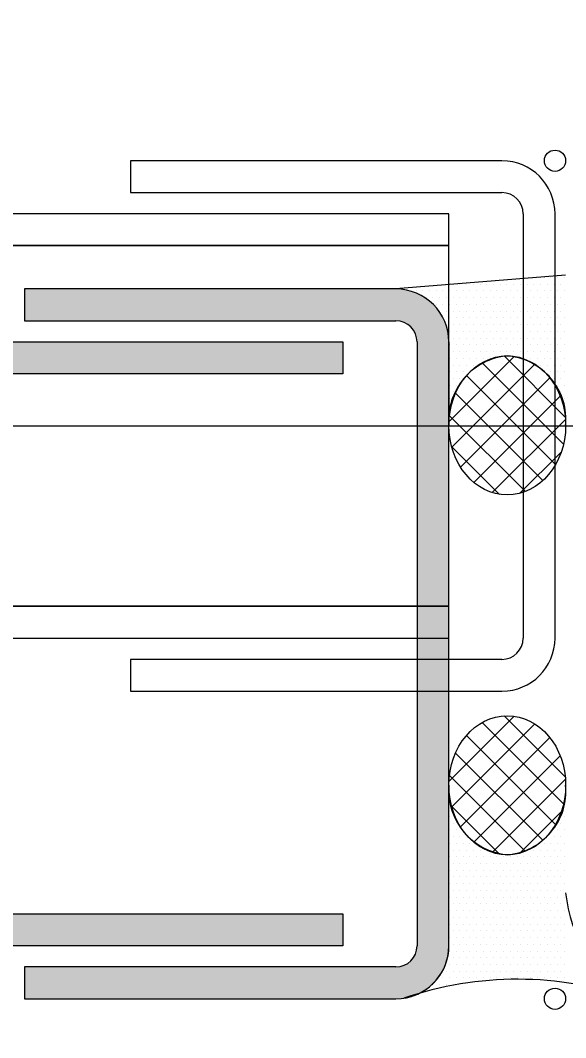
# Model space of a CAD drawing. Extents: x 820 to 5791, y 1495 to 5010.
# Drawn here: x 3022.941 to 3025.51, y 2076.824 to 2081.62 of the extents above; entities that cross this region are included whole.
import ezdxf

# ---------------------------------------------------------------- set-up
doc = ezdxf.new("R2010")
doc.units = 0
doc.header["$LTSCALE"] = 20
doc.layers.get('0').update_dxf_attribs({"linetype": 'CONTINUOUS', "lineweight": 15})
doc.layers.get('DEFPOINTS').update_dxf_attribs({"linetype": 'CONTINUOUS'})
doc.layers.add('_00_TT_PLASTER INTERIOR', color=60, linetype='CONTINUOUS', lineweight=0)
doc.layers.add('ölç', color=63, linetype='CONTINUOUS', lineweight=20)
doc.layers.add('dış ölçü', color=7, linetype='CONTINUOUS', lineweight=20, true_color=0x0d6787)
doc.styles.add('TRS', font='times.ttf', dxfattribs={"width": 0.8})
doc.dimstyles.new('dış ölçü', dxfattribs={"dimtxt": 12, "dimasz": 5, "dimexe": 5, "dimexo": 35, "dimgap": 5, "dimtad": 1, "dimdec": 0, "dimdsep": 46, "dimtxsty": 'TRS', "dimblk": 'DOT', "dimcen": 0, "dimdle": 0.1, "dimclrd": 256, "dimclre": 256, "dimclrt": 73, "dimadec": 0, "dimazin": 0, "dimtfac": 0.3, "dimtdec": 0, "dimtix": 1, "dimtmove": 2, "dimatfit": 3, "dimldrblk": 'DOT', "dimfxl": 1, "dimfxlon": 1, "dimtolj": 1, "dimarcsym": 0})

# ---------------------------------------------------------------- blocks, each defined once
blk = doc.blocks.new('_Dot')
at = {"layer": 'ölç', "color": 0, "lineweight": -2}
blk.add_line((-0.5, 0), (-1, 0), dxfattribs=at)
at = {"layer": 'ölç', "color": 0, "const_width": 0.5}
blk.add_lwpolyline([(-0.25, 0, 1), (0.25, 0, 1)], format="xyb", close=True, dxfattribs=at)
blk = doc.blocks.new('*D176')
at = {"layer": 'DEFPOINTS', "color": 0, "transparency": 16777216}
for p in [(2844.1763, 2097.0445), (3414.391, 2084.5543), (3414.391, 1809.2783)]:
    blk.add_point(p, dxfattribs=at)
at = {"layer": 'dış ölçü', "lineweight": -2, "transparency": 16777216}
for p, q in [((2844.1763, 1810.2783), (2844.1763, 1804.2783)), ((3414.391, 1810.2783), (3414.391, 1804.2783)), ((2849.1763, 1809.2783), (3409.391, 1809.2783))]:
    blk.add_line(p, q, dxfattribs=at)
at = {"layer": 'dış ölçü', "lineweight": -2, "transparency": 16777216, "xscale": 5, "yscale": 5, "zscale": 5, "rotation": 180}
blk.add_blockref('_Dot', (2844.1763, 1809.2783), dxfattribs=at)
at = {"layer": 'dış ölçü', "lineweight": -2, "transparency": 16777216, "xscale": 5, "yscale": 5, "zscale": 5}
blk.add_blockref('_Dot', (3414.391, 1809.2783), dxfattribs=at)
at = {"layer": 'dış ölçü', "color": 73, "transparency": 16777216, "insert": (3129.2837, 1820.3994), "char_height": 12, "attachment_point": 5, "style": 'TRS'}
blk.add_mtext('\\A1;570', dxfattribs=at)
blk = doc.blocks.new('*D180')
at = {"layer": 'DEFPOINTS', "color": 0, "transparency": 16777216}
for p in [(3700.9717, 2100.0445), (2054.2879, 2083.4408), (3700.9717, 1729.2783)]:
    blk.add_point(p, dxfattribs=at)
at = {"layer": 'dış ölçü', "lineweight": -2, "transparency": 16777216}
for p, q in [((2054.2879, 1730.2783), (2054.2879, 1724.2783)), ((3700.9717, 1730.2783), (3700.9717, 1724.2783)), ((2059.2879, 1729.2783), (3695.9717, 1729.2783))]:
    blk.add_line(p, q, dxfattribs=at)
at = {"layer": 'dış ölçü', "lineweight": -2, "transparency": 16777216, "xscale": 5, "yscale": 5, "zscale": 5, "rotation": 180}
blk.add_blockref('_Dot', (2054.2879, 1729.2783), dxfattribs=at)
at = {"layer": 'dış ölçü', "lineweight": -2, "transparency": 16777216, "xscale": 5, "yscale": 5, "zscale": 5}
blk.add_blockref('_Dot', (3700.9717, 1729.2783), dxfattribs=at)
at = {"layer": 'dış ölçü', "color": 73, "transparency": 16777216, "insert": (2877.6298, 1740.3994), "char_height": 12, "attachment_point": 5, "style": 'TRS'}
blk.add_mtext('\\A1;1647', dxfattribs=at)
blk = doc.blocks.new('HGJFG')
h = blk.add_hatch(color=9)
h.dxf.hatch_style = 1
edge = h.paths.add_edge_path()
edge.add_line((-2139.8768, -3289.9965), (-2141.6268, -3289.9965))
edge.add_line((-2141.6268, -3289.9965), (-2141.6268, -3290.1465))
edge.add_line((-2141.6268, -3290.1465), (-2139.8768, -3290.1465))
edge.add_arc((-2139.8768, -3290.2465), 0.1, 360, 450, ccw=False)
edge.add_line((-2139.7768, -3290.2465), (-2139.7768, -3293.0923))
edge.add_arc((-2139.8768, -3293.0923), 0.1, 270, 360, ccw=False)
edge.add_line((-2139.8768, -3293.1923), (-2141.6268, -3293.1923))
edge.add_line((-2141.6268, -3293.1923), (-2141.6268, -3293.3423))
edge.add_line((-2141.6268, -3293.3423), (-2139.8768, -3293.3423))
edge.add_arc((-2139.8768, -3293.0923), 0.25, 630, 720)
edge.add_line((-2139.6268, -3293.0923), (-2139.6268, -3290.2465))
edge.add_arc((-2139.8768, -3290.2465), 0.25, 360, 450)
edge = h.paths.add_edge_path()
edge.add_line((-2142.1268, -3289.9965), (-2143.8768, -3289.9965))
edge.add_arc((-2143.8768, -3290.2465), 0.25, 450, 540)
edge.add_line((-2144.1268, -3290.2465), (-2144.1268, -3293.0923))
edge.add_arc((-2143.8768, -3293.0923), 0.25, 540, 630)
edge.add_line((-2143.8768, -3293.3423), (-2142.1268, -3293.3423))
edge.add_line((-2142.1268, -3293.3423), (-2142.1268, -3293.1923))
edge.add_line((-2142.1268, -3293.1923), (-2143.8768, -3293.1923))
edge.add_arc((-2143.8768, -3293.0923), 0.1, 540, 630, ccw=False)
edge.add_line((-2143.9768, -3293.0923), (-2143.9768, -3290.2465))
edge.add_arc((-2143.8768, -3290.2465), 0.1, 450, 540, ccw=False)
edge.add_line((-2143.8768, -3290.1465), (-2142.1268, -3290.1465))
edge.add_line((-2142.1268, -3290.1465), (-2142.1268, -3289.9965))
h.paths.add_polyline_path([(-2143.1268, -3290.2465), (-2140.1268, -3290.2465), (-2140.1268, -3290.3965), (-2143.1268, -3290.3965)])
h.paths.add_polyline_path([(-2143.1268, -3292.9423), (-2140.1268, -3292.9423), (-2140.1268, -3293.0923), (-2143.1268, -3293.0923)])
at = {"color": 9}
for p, q in [((-2139.3768, -3289.3923), (-2141.1268, -3289.3923)), ((-2141.1268, -3289.3923), (-2141.1268, -3289.5423)), ((-2141.1268, -3289.5423), (-2139.3768, -3289.5423)), ((-2139.6268, -3289.6423), (-2143.1268, -3289.6423)), ((-2139.6268, -3289.7923), (-2139.6268, -3289.6423)), ((-2139.2768, -3289.6423), (-2139.2768, -3291.6423)), ((-2139.1268, -3291.6423), (-2139.1268, -3289.6423)), ((-2143.1268, -3289.7923), (-2139.6268, -3289.7923)), ((-2139.6268, -3289.7923), (-2143.1268, -3289.7923)), ((-2139.6268, -3291.4923), (-2139.6268, -3289.7923)), ((-2139.0768, -3289.9316), (-2139.8768, -3289.9965)), ((-2139.1786, -3289.9422), (-2139.1786, -3289.9422)), ((-2139.1468, -3289.9422), (-2139.1468, -3289.9422)), ((-2139.1151, -3289.9422), (-2139.1151, -3289.9422)), ((-2139.0833, -3289.9422), (-2139.0833, -3289.9422)), ((-2139.8768, -3289.9965), (-2141.6268, -3289.9965)), ((-2141.6268, -3289.9965), (-2141.6268, -3290.1465)), ((-2139.7818, -3290.0057), (-2139.7818, -3290.0057)), ((-2139.7501, -3290.0057), (-2139.7501, -3290.0057)), ((-2139.7183, -3290.0057), (-2139.7183, -3290.0057)), ((-2139.6866, -3290.0057), (-2139.6866, -3290.0057)), ((-2139.6548, -3290.0057), (-2139.6548, -3290.0057)), ((-2139.6231, -3290.0057), (-2139.6231, -3290.0057)), ((-2139.5913, -3290.0057), (-2139.5913, -3290.0057)), ((-2139.5754, -3289.974), (-2139.5754, -3289.974)), ((-2139.5596, -3290.0057), (-2139.5596, -3290.0057)), ((-2139.5437, -3289.974), (-2139.5437, -3289.974)), ((-2139.5278, -3290.0057), (-2139.5278, -3290.0057)), ((-2139.5119, -3289.974), (-2139.5119, -3289.974)), ((-2139.4961, -3290.0057), (-2139.4961, -3290.0057)), ((-2139.4802, -3289.974), (-2139.4802, -3289.974)), ((-2139.4643, -3290.0057), (-2139.4643, -3290.0057)), ((-2139.4484, -3289.974), (-2139.4484, -3289.974)), ((-2139.4326, -3290.0057), (-2139.4326, -3290.0057)), ((-2139.4167, -3289.974), (-2139.4167, -3289.974)), ((-2139.4008, -3290.0057), (-2139.4008, -3290.0057)), ((-2139.3849, -3289.974), (-2139.3849, -3289.974)), ((-2139.3691, -3290.0057), (-2139.3691, -3290.0057)), ((-2139.3532, -3289.974), (-2139.3532, -3289.974)), ((-2139.3373, -3290.0057), (-2139.3373, -3290.0057)), ((-2139.3214, -3289.974), (-2139.3214, -3289.974)), ((-2139.3056, -3290.0057), (-2139.3056, -3290.0057)), ((-2139.2897, -3289.974), (-2139.2897, -3289.974)), ((-2139.2738, -3290.0057), (-2139.2738, -3290.0057)), ((-2139.2579, -3289.974), (-2139.2579, -3289.974)), ((-2139.2421, -3290.0057), (-2139.2421, -3290.0057)), ((-2139.2262, -3289.974), (-2139.2262, -3289.974)), ((-2139.2103, -3290.0057), (-2139.2103, -3290.0057)), ((-2139.1944, -3289.974), (-2139.1944, -3289.974)), ((-2139.1786, -3290.0057), (-2139.1786, -3290.0057)), ((-2139.1627, -3289.974), (-2139.1627, -3289.974)), ((-2139.1468, -3290.0057), (-2139.1468, -3290.0057)), ((-2139.1309, -3289.974), (-2139.1309, -3289.974)), ((-2139.1151, -3290.0057), (-2139.1151, -3290.0057)), ((-2139.0992, -3289.974), (-2139.0992, -3289.974)), ((-2139.0833, -3290.0057), (-2139.0833, -3290.0057)), ((-2139.7342, -3290.0375), (-2139.7342, -3290.0375)), ((-2139.7024, -3290.0375), (-2139.7024, -3290.0375)), ((-2139.6707, -3290.0375), (-2139.6707, -3290.0375)), ((-2139.6389, -3290.0375), (-2139.6389, -3290.0375)), ((-2139.6072, -3290.0375), (-2139.6072, -3290.0375)), ((-2139.5754, -3290.0375), (-2139.5754, -3290.0375)), ((-2139.5437, -3290.0375), (-2139.5437, -3290.0375)), ((-2139.5119, -3290.0375), (-2139.5119, -3290.0375)), ((-2139.4802, -3290.0375), (-2139.4802, -3290.0375)), ((-2139.4484, -3290.0375), (-2139.4484, -3290.0375)), ((-2139.4167, -3290.0375), (-2139.4167, -3290.0375)), ((-2139.3849, -3290.0375), (-2139.3849, -3290.0375)), ((-2139.3532, -3290.0375), (-2139.3532, -3290.0375)), ((-2139.3214, -3290.0375), (-2139.3214, -3290.0375)), ((-2139.2897, -3290.0375), (-2139.2897, -3290.0375)), ((-2139.2579, -3290.0375), (-2139.2579, -3290.0375)), ((-2139.2262, -3290.0375), (-2139.2262, -3290.0375)), ((-2139.1944, -3290.0375), (-2139.1944, -3290.0375)), ((-2139.1627, -3290.0375), (-2139.1627, -3290.0375)), ((-2139.1309, -3290.0375), (-2139.1309, -3290.0375)), ((-2139.0992, -3290.0375), (-2139.0992, -3290.0375)), ((-2139.6866, -3290.0692), (-2139.6866, -3290.0692)), ((-2139.6707, -3290.101), (-2139.6707, -3290.101)), ((-2139.6548, -3290.0692), (-2139.6548, -3290.0692)), ((-2139.6389, -3290.101), (-2139.6389, -3290.101)), ((-2139.6231, -3290.0692), (-2139.6231, -3290.0692)), ((-2139.6072, -3290.101), (-2139.6072, -3290.101)), ((-2139.5913, -3290.0692), (-2139.5913, -3290.0692)), ((-2139.5754, -3290.101), (-2139.5754, -3290.101)), ((-2139.5596, -3290.0692), (-2139.5596, -3290.0692)), ((-2139.5437, -3290.101), (-2139.5437, -3290.101)), ((-2139.5278, -3290.0692), (-2139.5278, -3290.0692)), ((-2139.5119, -3290.101), (-2139.5119, -3290.101)), ((-2139.4961, -3290.0692), (-2139.4961, -3290.0692)), ((-2139.4802, -3290.101), (-2139.4802, -3290.101)), ((-2139.4643, -3290.0692), (-2139.4643, -3290.0692)), ((-2139.4484, -3290.101), (-2139.4484, -3290.101)), ((-2139.4326, -3290.0692), (-2139.4326, -3290.0692)), ((-2139.4167, -3290.101), (-2139.4167, -3290.101)), ((-2139.4008, -3290.0692), (-2139.4008, -3290.0692)), ((-2139.3849, -3290.101), (-2139.3849, -3290.101)), ((-2139.3691, -3290.0692), (-2139.3691, -3290.0692)), ((-2139.3532, -3290.101), (-2139.3532, -3290.101)), ((-2139.3373, -3290.0692), (-2139.3373, -3290.0692)), ((-2139.3214, -3290.101), (-2139.3214, -3290.101)), ((-2139.3056, -3290.0692), (-2139.3056, -3290.0692)), ((-2139.2897, -3290.101), (-2139.2897, -3290.101)), ((-2139.2738, -3290.0692), (-2139.2738, -3290.0692)), ((-2139.2579, -3290.101), (-2139.2579, -3290.101)), ((-2139.2421, -3290.0692), (-2139.2421, -3290.0692)), ((-2139.2262, -3290.101), (-2139.2262, -3290.101)), ((-2139.2103, -3290.0692), (-2139.2103, -3290.0692)), ((-2139.1944, -3290.101), (-2139.1944, -3290.101)), ((-2139.1786, -3290.0692), (-2139.1786, -3290.0692)), ((-2139.1627, -3290.101), (-2139.1627, -3290.101)), ((-2139.1468, -3290.0692), (-2139.1468, -3290.0692)), ((-2139.1309, -3290.101), (-2139.1309, -3290.101)), ((-2139.1151, -3290.0692), (-2139.1151, -3290.0692)), ((-2139.0992, -3290.101), (-2139.0992, -3290.101)), ((-2139.0833, -3290.0692), (-2139.0833, -3290.0692)), ((-2141.6268, -3290.1465), (-2139.8768, -3290.1465)), ((-2139.6231, -3290.1327), (-2139.6231, -3290.1327)), ((-2139.5913, -3290.1327), (-2139.5913, -3290.1327)), ((-2139.5596, -3290.1327), (-2139.5596, -3290.1327)), ((-2139.5278, -3290.1327), (-2139.5278, -3290.1327)), ((-2139.4961, -3290.1327), (-2139.4961, -3290.1327)), ((-2139.4643, -3290.1327), (-2139.4643, -3290.1327)), ((-2139.4326, -3290.1327), (-2139.4326, -3290.1327)), ((-2139.4008, -3290.1327), (-2139.4008, -3290.1327)), ((-2139.3691, -3290.1327), (-2139.3691, -3290.1327)), ((-2139.3373, -3290.1327), (-2139.3373, -3290.1327)), ((-2139.3056, -3290.1327), (-2139.3056, -3290.1327)), ((-2139.2738, -3290.1327), (-2139.2738, -3290.1327)), ((-2139.2421, -3290.1327), (-2139.2421, -3290.1327)), ((-2139.2103, -3290.1327), (-2139.2103, -3290.1327)), ((-2139.1786, -3290.1327), (-2139.1786, -3290.1327)), ((-2139.1468, -3290.1327), (-2139.1468, -3290.1327)), ((-2139.1151, -3290.1327), (-2139.1151, -3290.1327)), ((-2139.0833, -3290.1327), (-2139.0833, -3290.1327)), ((-2139.6389, -3290.1645), (-2139.6389, -3290.1645)), ((-2139.6231, -3290.1962), (-2139.6231, -3290.1962)), ((-2139.6072, -3290.1645), (-2139.6072, -3290.1645)), ((-2139.5913, -3290.1962), (-2139.5913, -3290.1962)), ((-2139.5754, -3290.1645), (-2139.5754, -3290.1645)), ((-2139.5596, -3290.1962), (-2139.5596, -3290.1962)), ((-2139.5437, -3290.1645), (-2139.5437, -3290.1645)), ((-2139.5278, -3290.1962), (-2139.5278, -3290.1962)), ((-2139.5119, -3290.1645), (-2139.5119, -3290.1645)), ((-2139.4961, -3290.1962), (-2139.4961, -3290.1962)), ((-2139.4802, -3290.1645), (-2139.4802, -3290.1645)), ((-2139.4643, -3290.1962), (-2139.4643, -3290.1962)), ((-2139.4484, -3290.1645), (-2139.4484, -3290.1645)), ((-2139.4326, -3290.1962), (-2139.4326, -3290.1962)), ((-2139.4167, -3290.1645), (-2139.4167, -3290.1645)), ((-2139.4008, -3290.1962), (-2139.4008, -3290.1962)), ((-2139.3849, -3290.1645), (-2139.3849, -3290.1645)), ((-2139.3691, -3290.1962), (-2139.3691, -3290.1962)), ((-2139.3532, -3290.1645), (-2139.3532, -3290.1645)), ((-2139.3373, -3290.1962), (-2139.3373, -3290.1962)), ((-2139.3214, -3290.1645), (-2139.3214, -3290.1645)), ((-2139.3056, -3290.1962), (-2139.3056, -3290.1962)), ((-2139.2897, -3290.1645), (-2139.2897, -3290.1645)), ((-2139.2738, -3290.1962), (-2139.2738, -3290.1962)), ((-2139.2579, -3290.1645), (-2139.2579, -3290.1645)), ((-2139.2421, -3290.1962), (-2139.2421, -3290.1962)), ((-2139.2262, -3290.1645), (-2139.2262, -3290.1645)), ((-2139.2103, -3290.1962), (-2139.2103, -3290.1962)), ((-2139.1944, -3290.1645), (-2139.1944, -3290.1645)), ((-2139.1786, -3290.1962), (-2139.1786, -3290.1962)), ((-2139.1627, -3290.1645), (-2139.1627, -3290.1645)), ((-2139.1468, -3290.1962), (-2139.1468, -3290.1962)), ((-2139.1309, -3290.1645), (-2139.1309, -3290.1645)), ((-2139.1151, -3290.1962), (-2139.1151, -3290.1962)), ((-2139.0992, -3290.1645), (-2139.0992, -3290.1645)), ((-2139.0833, -3290.1962), (-2139.0833, -3290.1962)), ((-2143.1268, -3290.2465), (-2140.1268, -3290.2465)), ((-2140.1268, -3290.2465), (-2140.1268, -3290.3965)), ((-2139.7768, -3290.2465), (-2139.7768, -3293.0923)), ((-2139.6268, -3293.0923), (-2139.6268, -3290.2465)), ((-2139.6268, -3290.2465), (-2139.6268, -3290.6423)), ((-2139.6072, -3290.228), (-2139.6072, -3290.228)), ((-2139.5754, -3290.228), (-2139.5754, -3290.228)), ((-2139.5437, -3290.228), (-2139.5437, -3290.228)), ((-2139.5119, -3290.228), (-2139.5119, -3290.228)), ((-2139.4802, -3290.228), (-2139.4802, -3290.228)), ((-2139.4484, -3290.228), (-2139.4484, -3290.228)), ((-2139.4167, -3290.228), (-2139.4167, -3290.228)), ((-2139.3849, -3290.228), (-2139.3849, -3290.228)), ((-2139.3532, -3290.228), (-2139.3532, -3290.228)), ((-2139.3214, -3290.228), (-2139.3214, -3290.228)), ((-2139.2897, -3290.228), (-2139.2897, -3290.228)), ((-2139.2579, -3290.228), (-2139.2579, -3290.228)), ((-2139.2262, -3290.228), (-2139.2262, -3290.228)), ((-2139.1944, -3290.228), (-2139.1944, -3290.228)), ((-2139.1627, -3290.228), (-2139.1627, -3290.228)), ((-2139.1309, -3290.228), (-2139.1309, -3290.228)), ((-2139.0992, -3290.228), (-2139.0992, -3290.228)), ((-2139.6231, -3290.2597), (-2139.6231, -3290.2597)), ((-2139.6072, -3290.2915), (-2139.6072, -3290.2915)), ((-2139.5913, -3290.2597), (-2139.5913, -3290.2597)), ((-2139.5754, -3290.2915), (-2139.5754, -3290.2915)), ((-2139.5596, -3290.2597), (-2139.5596, -3290.2597)), ((-2139.5437, -3290.2915), (-2139.5437, -3290.2915)), ((-2139.5278, -3290.2597), (-2139.5278, -3290.2597)), ((-2139.5119, -3290.2915), (-2139.5119, -3290.2915)), ((-2139.4961, -3290.2597), (-2139.4961, -3290.2597)), ((-2139.4802, -3290.2915), (-2139.4802, -3290.2915)), ((-2139.4643, -3290.2597), (-2139.4643, -3290.2597)), ((-2139.4484, -3290.2915), (-2139.4484, -3290.2915)), ((-2139.4326, -3290.2597), (-2139.4326, -3290.2597)), ((-2139.4167, -3290.2915), (-2139.4167, -3290.2915)), ((-2139.4008, -3290.2597), (-2139.4008, -3290.2597)), ((-2139.3849, -3290.2915), (-2139.3849, -3290.2915)), ((-2139.3691, -3290.2597), (-2139.3691, -3290.2597)), ((-2139.3532, -3290.2915), (-2139.3532, -3290.2915)), ((-2139.3373, -3290.2597), (-2139.3373, -3290.2597)), ((-2139.3214, -3290.2915), (-2139.3214, -3290.2915)), ((-2139.3056, -3290.2597), (-2139.3056, -3290.2597)), ((-2139.2897, -3290.2915), (-2139.2897, -3290.2915)), ((-2139.2738, -3290.2597), (-2139.2738, -3290.2597)), ((-2139.2579, -3290.2915), (-2139.2579, -3290.2915)), ((-2139.2421, -3290.2597), (-2139.2421, -3290.2597)), ((-2139.2262, -3290.2915), (-2139.2262, -3290.2915)), ((-2139.2103, -3290.2597), (-2139.2103, -3290.2597)), ((-2139.1944, -3290.2915), (-2139.1944, -3290.2915)), ((-2139.1786, -3290.2597), (-2139.1786, -3290.2597)), ((-2139.1627, -3290.2915), (-2139.1627, -3290.2915)), ((-2139.1468, -3290.2597), (-2139.1468, -3290.2597)), ((-2139.1309, -3290.2915), (-2139.1309, -3290.2915)), ((-2139.1151, -3290.2597), (-2139.1151, -3290.2597)), ((-2139.0992, -3290.2915), (-2139.0992, -3290.2915)), ((-2139.0833, -3290.2597), (-2139.0833, -3290.2597)), ((-2139.3198, -3290.3142), (-2139.6263, -3290.6207)), ((-2139.6231, -3290.3232), (-2139.6231, -3290.3232)), ((-2139.5913, -3290.3232), (-2139.5913, -3290.3232)), ((-2139.5596, -3290.3232), (-2139.5596, -3290.3232)), ((-2139.5278, -3290.3232), (-2139.5278, -3290.3232)), ((-2139.4961, -3290.3232), (-2139.4961, -3290.3232)), ((-2139.4643, -3290.3232), (-2139.4643, -3290.3232)), ((-2139.4326, -3290.3232), (-2139.4326, -3290.3232)), ((-2139.367, -3290.3125), (-2139.0788, -3290.6007)), ((-2139.2738, -3290.3232), (-2139.2738, -3290.3232)), ((-2139.2421, -3290.3232), (-2139.2421, -3290.3232)), ((-2139.2103, -3290.3232), (-2139.2103, -3290.3232)), ((-2139.1786, -3290.3232), (-2139.1786, -3290.3232)), ((-2139.1468, -3290.3232), (-2139.1468, -3290.3232)), ((-2139.1151, -3290.3232), (-2139.1151, -3290.3232)), ((-2139.0833, -3290.3232), (-2139.0833, -3290.3232)), ((-2139.6231, -3290.3867), (-2139.6231, -3290.3867)), ((-2139.2218, -3290.3509), (-2139.6131, -3290.7421)), ((-2139.6072, -3290.355), (-2139.6072, -3290.355)), ((-2139.5913, -3290.3867), (-2139.5913, -3290.3867)), ((-2139.5754, -3290.355), (-2139.5754, -3290.355)), ((-2139.5596, -3290.3867), (-2139.5596, -3290.3867)), ((-2139.5437, -3290.355), (-2139.5437, -3290.355)), ((-2139.5278, -3290.3867), (-2139.5278, -3290.3867)), ((-2139.5119, -3290.355), (-2139.5119, -3290.355)), ((-2139.4703, -3290.344), (-2139.0868, -3290.7274)), ((-2139.1944, -3290.355), (-2139.1944, -3290.355)), ((-2139.1627, -3290.355), (-2139.1627, -3290.355)), ((-2139.1468, -3290.3867), (-2139.1468, -3290.3867)), ((-2139.1309, -3290.355), (-2139.1309, -3290.355)), ((-2139.1151, -3290.3867), (-2139.1151, -3290.3867)), ((-2139.0992, -3290.355), (-2139.0992, -3290.355)), ((-2139.0833, -3290.3867), (-2139.0833, -3290.3867)), ((-2140.1268, -3290.3965), (-2143.1268, -3290.3965)), ((-2139.6072, -3290.4185), (-2139.6072, -3290.4185)), ((-2139.5754, -3290.4185), (-2139.5754, -3290.4185)), ((-2139.1515, -3290.4152), (-2139.5722, -3290.8359)), ((-2139.5438, -3290.4051), (-2139.1245, -3290.8244)), ((-2139.1309, -3290.4185), (-2139.1309, -3290.4185)), ((-2139.0992, -3290.4185), (-2139.0992, -3290.4185)), ((-2139.6231, -3290.4502), (-2139.6231, -3290.4502)), ((-2139.6072, -3290.482), (-2139.6072, -3290.482)), ((-2139.5913, -3290.4502), (-2139.5913, -3290.4502)), ((-2139.1151, -3290.4502), (-2139.1151, -3290.4502)), ((-2139.0992, -3290.482), (-2139.0992, -3290.482)), ((-2139.0833, -3290.4502), (-2139.0833, -3290.4502)), ((-2139.6231, -3290.5137), (-2139.6231, -3290.5137)), ((-2139.5956, -3290.4881), (-2139.184, -3290.8996)), ((-2139.1026, -3290.5011), (-2139.5097, -3290.9082)), ((-2139.0833, -3290.5137), (-2139.0833, -3290.5137)), ((-2139.6241, -3290.5942), (-2139.2667, -3290.9516)), ((-2139.0779, -3290.6111), (-2139.4232, -3290.9564)), ((-2152.8268, -3290.6423), (-1867.7268, -3290.6423)), ((-2152.8268, -3290.6423), (-1867.7268, -3290.6423)), ((-2139.6139, -3290.7392), (-2139.3883, -3290.9648)), ((-2139.0979, -3290.7658), (-2139.2919, -3290.9598)), ((-2139.6268, -3291.4923), (-2143.1268, -3291.4923)), ((-2143.1268, -3291.4923), (-2139.6268, -3291.4923)), ((-2139.6268, -3291.6423), (-2139.6268, -3291.4923)), ((-2143.1268, -3291.6423), (-2139.6268, -3291.6423)), ((-2139.3768, -3291.7423), (-2141.1268, -3291.7423)), ((-2141.1268, -3291.7423), (-2141.1268, -3291.8923)), ((-2141.1268, -3291.8923), (-2139.3768, -3291.8923)), ((-2139.3198, -3292.01), (-2139.6263, -3292.3165)), ((-2139.367, -3292.0083), (-2139.0788, -3292.2965)), ((-2139.2218, -3292.0467), (-2139.6131, -3292.4379)), ((-2139.4703, -3292.0397), (-2139.0868, -3292.4232)), ((-2139.1515, -3292.111), (-2139.5722, -3292.5317)), ((-2139.5438, -3292.1009), (-2139.1245, -3292.5202)), ((-2139.5956, -3292.1838), (-2139.184, -3292.5954)), ((-2139.1026, -3292.1969), (-2139.5097, -3292.604)), ((-2139.6241, -3292.29), (-2139.2667, -3292.6474)), ((-2139.0779, -3292.3068), (-2139.4232, -3292.6522)), ((-2139.6268, -3293.0923), (-2139.6268, -3292.3356)), ((-2139.6231, -3292.4187), (-2139.6231, -3292.4187)), ((-2139.6139, -3292.4349), (-2139.3883, -3292.6605)), ((-2139.6231, -3292.4822), (-2139.6231, -3292.4822)), ((-2139.0979, -3292.4616), (-2139.2919, -3292.6556)), ((-2139.0833, -3292.4822), (-2139.0833, -3292.4822)), ((-2139.6231, -3292.5457), (-2139.6231, -3292.5457)), ((-2139.6072, -3292.514), (-2139.6072, -3292.514)), ((-2139.5913, -3292.5457), (-2139.5913, -3292.5457)), ((-2139.1151, -3292.5457), (-2139.1151, -3292.5457)), ((-2139.0992, -3292.514), (-2139.0992, -3292.514)), ((-2139.0833, -3292.5457), (-2139.0833, -3292.5457)), ((-2139.6072, -3292.5775), (-2139.6072, -3292.5775)), ((-2139.5754, -3292.5775), (-2139.5754, -3292.5775)), ((-2139.5437, -3292.5775), (-2139.5437, -3292.5775)), ((-2139.1627, -3292.5775), (-2139.1627, -3292.5775)), ((-2139.1309, -3292.5775), (-2139.1309, -3292.5775)), ((-2139.0992, -3292.5775), (-2139.0992, -3292.5775)), ((-2139.6231, -3292.6092), (-2139.6231, -3292.6092)), ((-2139.6072, -3292.641), (-2139.6072, -3292.641)), ((-2139.5913, -3292.6092), (-2139.5913, -3292.6092)), ((-2139.5754, -3292.641), (-2139.5754, -3292.641)), ((-2139.5596, -3292.6092), (-2139.5596, -3292.6092)), ((-2139.5437, -3292.641), (-2139.5437, -3292.641)), ((-2139.5278, -3292.6092), (-2139.5278, -3292.6092)), ((-2139.5119, -3292.641), (-2139.5119, -3292.641)), ((-2139.4802, -3292.641), (-2139.4802, -3292.641)), ((-2139.4484, -3292.641), (-2139.4484, -3292.641)), ((-2139.2579, -3292.641), (-2139.2579, -3292.641)), ((-2139.2262, -3292.641), (-2139.2262, -3292.641)), ((-2139.1944, -3292.641), (-2139.1944, -3292.641)), ((-2139.1786, -3292.6092), (-2139.1786, -3292.6092)), ((-2139.1627, -3292.641), (-2139.1627, -3292.641)), ((-2139.1468, -3292.6092), (-2139.1468, -3292.6092)), ((-2139.1309, -3292.641), (-2139.1309, -3292.641)), ((-2139.1151, -3292.6092), (-2139.1151, -3292.6092)), ((-2139.0992, -3292.641), (-2139.0992, -3292.641)), ((-2139.0833, -3292.6092), (-2139.0833, -3292.6092)), ((-2139.6231, -3292.6727), (-2139.6231, -3292.6727)), ((-2139.5913, -3292.6727), (-2139.5913, -3292.6727)), ((-2139.5596, -3292.6727), (-2139.5596, -3292.6727)), ((-2139.5278, -3292.6727), (-2139.5278, -3292.6727)), ((-2139.4961, -3292.6727), (-2139.4961, -3292.6727)), ((-2139.4643, -3292.6727), (-2139.4643, -3292.6727)), ((-2139.4326, -3292.6727), (-2139.4326, -3292.6727)), ((-2139.4008, -3292.6727), (-2139.4008, -3292.6727)), ((-2139.3691, -3292.6727), (-2139.3691, -3292.6727)), ((-2139.3373, -3292.6727), (-2139.3373, -3292.6727)), ((-2139.3056, -3292.6727), (-2139.3056, -3292.6727)), ((-2139.2738, -3292.6727), (-2139.2738, -3292.6727)), ((-2139.2421, -3292.6727), (-2139.2421, -3292.6727)), ((-2139.2103, -3292.6727), (-2139.2103, -3292.6727)), ((-2139.1786, -3292.6727), (-2139.1786, -3292.6727)), ((-2139.1468, -3292.6727), (-2139.1468, -3292.6727)), ((-2139.1151, -3292.6727), (-2139.1151, -3292.6727)), ((-2139.0833, -3292.6727), (-2139.0833, -3292.6727)), ((-2139.6231, -3292.7362), (-2139.6231, -3292.7362)), ((-2139.6072, -3292.7045), (-2139.6072, -3292.7045)), ((-2139.5913, -3292.7362), (-2139.5913, -3292.7362)), ((-2139.5754, -3292.7045), (-2139.5754, -3292.7045)), ((-2139.5596, -3292.7362), (-2139.5596, -3292.7362)), ((-2139.5437, -3292.7045), (-2139.5437, -3292.7045)), ((-2139.5278, -3292.7362), (-2139.5278, -3292.7362)), ((-2139.5119, -3292.7045), (-2139.5119, -3292.7045)), ((-2139.4961, -3292.7362), (-2139.4961, -3292.7362)), ((-2139.4802, -3292.7045), (-2139.4802, -3292.7045)), ((-2139.4643, -3292.7362), (-2139.4643, -3292.7362)), ((-2139.4484, -3292.7045), (-2139.4484, -3292.7045)), ((-2139.4326, -3292.7362), (-2139.4326, -3292.7362)), ((-2139.4167, -3292.7045), (-2139.4167, -3292.7045)), ((-2139.4008, -3292.7362), (-2139.4008, -3292.7362)), ((-2139.3849, -3292.7045), (-2139.3849, -3292.7045)), ((-2139.3691, -3292.7362), (-2139.3691, -3292.7362)), ((-2139.3532, -3292.7045), (-2139.3532, -3292.7045)), ((-2139.3373, -3292.7362), (-2139.3373, -3292.7362)), ((-2139.3214, -3292.7045), (-2139.3214, -3292.7045)), ((-2139.3056, -3292.7362), (-2139.3056, -3292.7362)), ((-2139.2897, -3292.7045), (-2139.2897, -3292.7045)), ((-2139.2738, -3292.7362), (-2139.2738, -3292.7362)), ((-2139.2579, -3292.7045), (-2139.2579, -3292.7045)), ((-2139.2421, -3292.7362), (-2139.2421, -3292.7362)), ((-2139.2262, -3292.7045), (-2139.2262, -3292.7045)), ((-2139.2103, -3292.7362), (-2139.2103, -3292.7362)), ((-2139.1944, -3292.7045), (-2139.1944, -3292.7045)), ((-2139.1786, -3292.7362), (-2139.1786, -3292.7362)), ((-2139.1627, -3292.7045), (-2139.1627, -3292.7045)), ((-2139.1468, -3292.7362), (-2139.1468, -3292.7362)), ((-2139.1309, -3292.7045), (-2139.1309, -3292.7045)), ((-2139.1151, -3292.7362), (-2139.1151, -3292.7362)), ((-2139.0992, -3292.7045), (-2139.0992, -3292.7045)), ((-2139.0833, -3292.7362), (-2139.0833, -3292.7362)), ((-2139.6072, -3292.768), (-2139.6072, -3292.768)), ((-2139.5754, -3292.768), (-2139.5754, -3292.768)), ((-2139.5437, -3292.768), (-2139.5437, -3292.768)), ((-2139.5119, -3292.768), (-2139.5119, -3292.768)), ((-2139.4802, -3292.768), (-2139.4802, -3292.768)), ((-2139.4484, -3292.768), (-2139.4484, -3292.768)), ((-2139.4167, -3292.768), (-2139.4167, -3292.768)), ((-2139.3849, -3292.768), (-2139.3849, -3292.768)), ((-2139.3532, -3292.768), (-2139.3532, -3292.768)), ((-2139.3214, -3292.768), (-2139.3214, -3292.768)), ((-2139.2897, -3292.768), (-2139.2897, -3292.768)), ((-2139.2579, -3292.768), (-2139.2579, -3292.768)), ((-2139.2262, -3292.768), (-2139.2262, -3292.768)), ((-2139.1944, -3292.768), (-2139.1944, -3292.768)), ((-2139.1627, -3292.768), (-2139.1627, -3292.768)), ((-2139.1309, -3292.768), (-2139.1309, -3292.768)), ((-2139.0992, -3292.768), (-2139.0992, -3292.768)), ((-2139.6231, -3292.7997), (-2139.6231, -3292.7997)), ((-2139.6072, -3292.8315), (-2139.6072, -3292.8315)), ((-2139.5913, -3292.7997), (-2139.5913, -3292.7997)), ((-2139.5754, -3292.8315), (-2139.5754, -3292.8315)), ((-2139.5596, -3292.7997), (-2139.5596, -3292.7997)), ((-2139.5437, -3292.8315), (-2139.5437, -3292.8315)), ((-2139.5278, -3292.7997), (-2139.5278, -3292.7997)), ((-2139.5119, -3292.8315), (-2139.5119, -3292.8315)), ((-2139.4961, -3292.7997), (-2139.4961, -3292.7997)), ((-2139.4802, -3292.8315), (-2139.4802, -3292.8315)), ((-2139.4643, -3292.7997), (-2139.4643, -3292.7997)), ((-2139.4484, -3292.8315), (-2139.4484, -3292.8315)), ((-2139.4326, -3292.7997), (-2139.4326, -3292.7997)), ((-2139.4167, -3292.8315), (-2139.4167, -3292.8315)), ((-2139.4008, -3292.7997), (-2139.4008, -3292.7997)), ((-2139.3849, -3292.8315), (-2139.3849, -3292.8315)), ((-2139.3691, -3292.7997), (-2139.3691, -3292.7997)), ((-2139.3532, -3292.8315), (-2139.3532, -3292.8315)), ((-2139.3373, -3292.7997), (-2139.3373, -3292.7997)), ((-2139.3214, -3292.8315), (-2139.3214, -3292.8315)), ((-2139.3056, -3292.7997), (-2139.3056, -3292.7997)), ((-2139.2897, -3292.8315), (-2139.2897, -3292.8315)), ((-2139.2738, -3292.7997), (-2139.2738, -3292.7997)), ((-2139.2579, -3292.8315), (-2139.2579, -3292.8315)), ((-2139.2421, -3292.7997), (-2139.2421, -3292.7997)), ((-2139.2262, -3292.8315), (-2139.2262, -3292.8315)), ((-2139.2103, -3292.7997), (-2139.2103, -3292.7997)), ((-2139.1944, -3292.8315), (-2139.1944, -3292.8315)), ((-2139.1786, -3292.7997), (-2139.1786, -3292.7997)), ((-2139.1627, -3292.8315), (-2139.1627, -3292.8315)), ((-2139.1468, -3292.7997), (-2139.1468, -3292.7997)), ((-2139.1309, -3292.8315), (-2139.1309, -3292.8315)), ((-2139.1151, -3292.7997), (-2139.1151, -3292.7997)), ((-2139.0992, -3292.8315), (-2139.0992, -3292.8315)), ((-2139.0833, -3292.7997), (-2139.0833, -3292.7997)), ((-2139.6231, -3292.8632), (-2139.6231, -3292.8632)), ((-2139.5913, -3292.8632), (-2139.5913, -3292.8632)), ((-2139.5596, -3292.8632), (-2139.5596, -3292.8632)), ((-2139.5278, -3292.8632), (-2139.5278, -3292.8632)), ((-2139.4961, -3292.8632), (-2139.4961, -3292.8632)), ((-2139.4643, -3292.8632), (-2139.4643, -3292.8632)), ((-2139.4326, -3292.8632), (-2139.4326, -3292.8632)), ((-2139.4008, -3292.8632), (-2139.4008, -3292.8632)), ((-2139.3691, -3292.8632), (-2139.3691, -3292.8632)), ((-2139.3373, -3292.8632), (-2139.3373, -3292.8632)), ((-2139.3056, -3292.8632), (-2139.3056, -3292.8632)), ((-2139.2738, -3292.8632), (-2139.2738, -3292.8632)), ((-2139.2421, -3292.8632), (-2139.2421, -3292.8632)), ((-2139.2103, -3292.8632), (-2139.2103, -3292.8632)), ((-2139.1786, -3292.8632), (-2139.1786, -3292.8632)), ((-2139.1468, -3292.8632), (-2139.1468, -3292.8632)), ((-2139.1151, -3292.8632), (-2139.1151, -3292.8632)), ((-2139.0833, -3292.8632), (-2139.0833, -3292.8632)), ((-2139.6231, -3292.9267), (-2139.6231, -3292.9267)), ((-2139.6072, -3292.895), (-2139.6072, -3292.895)), ((-2139.5913, -3292.9267), (-2139.5913, -3292.9267)), ((-2139.5754, -3292.895), (-2139.5754, -3292.895)), ((-2139.5596, -3292.9267), (-2139.5596, -3292.9267)), ((-2139.5437, -3292.895), (-2139.5437, -3292.895)), ((-2139.5278, -3292.9267), (-2139.5278, -3292.9267)), ((-2139.5119, -3292.895), (-2139.5119, -3292.895)), ((-2139.4961, -3292.9267), (-2139.4961, -3292.9267)), ((-2139.4802, -3292.895), (-2139.4802, -3292.895)), ((-2139.4643, -3292.9267), (-2139.4643, -3292.9267)), ((-2139.4484, -3292.895), (-2139.4484, -3292.895)), ((-2139.4326, -3292.9267), (-2139.4326, -3292.9267)), ((-2139.4167, -3292.895), (-2139.4167, -3292.895)), ((-2139.4008, -3292.9267), (-2139.4008, -3292.9267)), ((-2139.3849, -3292.895), (-2139.3849, -3292.895)), ((-2139.3691, -3292.9267), (-2139.3691, -3292.9267)), ((-2139.3532, -3292.895), (-2139.3532, -3292.895)), ((-2139.3373, -3292.9267), (-2139.3373, -3292.9267)), ((-2139.3214, -3292.895), (-2139.3214, -3292.895)), ((-2139.3056, -3292.9267), (-2139.3056, -3292.9267)), ((-2139.2897, -3292.895), (-2139.2897, -3292.895)), ((-2139.2738, -3292.9267), (-2139.2738, -3292.9267)), ((-2139.2579, -3292.895), (-2139.2579, -3292.895)), ((-2139.2421, -3292.9267), (-2139.2421, -3292.9267)), ((-2139.2262, -3292.895), (-2139.2262, -3292.895)), ((-2139.2103, -3292.9267), (-2139.2103, -3292.9267)), ((-2139.1944, -3292.895), (-2139.1944, -3292.895)), ((-2139.1786, -3292.9267), (-2139.1786, -3292.9267)), ((-2139.1627, -3292.895), (-2139.1627, -3292.895)), ((-2139.1468, -3292.9267), (-2139.1468, -3292.9267)), ((-2139.1309, -3292.895), (-2139.1309, -3292.895)), ((-2139.1151, -3292.9267), (-2139.1151, -3292.9267)), ((-2139.0992, -3292.895), (-2139.0992, -3292.895)), ((-2139.0833, -3292.9267), (-2139.0833, -3292.9267)), ((-2143.1268, -3292.9423), (-2140.1268, -3292.9423)), ((-2140.1268, -3292.9423), (-2140.1268, -3293.0923)), ((-2139.6072, -3292.9585), (-2139.6072, -3292.9585)), ((-2139.5754, -3292.9585), (-2139.5754, -3292.9585)), ((-2139.5437, -3292.9585), (-2139.5437, -3292.9585)), ((-2139.5119, -3292.9585), (-2139.5119, -3292.9585)), ((-2139.4802, -3292.9585), (-2139.4802, -3292.9585)), ((-2139.4484, -3292.9585), (-2139.4484, -3292.9585)), ((-2139.4167, -3292.9585), (-2139.4167, -3292.9585)), ((-2139.3849, -3292.9585), (-2139.3849, -3292.9585)), ((-2139.3532, -3292.9585), (-2139.3532, -3292.9585)), ((-2139.3214, -3292.9585), (-2139.3214, -3292.9585)), ((-2139.2897, -3292.9585), (-2139.2897, -3292.9585)), ((-2139.2579, -3292.9585), (-2139.2579, -3292.9585)), ((-2139.2262, -3292.9585), (-2139.2262, -3292.9585)), ((-2139.1944, -3292.9585), (-2139.1944, -3292.9585)), ((-2139.1627, -3292.9585), (-2139.1627, -3292.9585)), ((-2139.1309, -3292.9585), (-2139.1309, -3292.9585)), ((-2139.0992, -3292.9585), (-2139.0992, -3292.9585)), ((-2139.6231, -3292.9902), (-2139.6231, -3292.9902)), ((-2139.6072, -3293.022), (-2139.6072, -3293.022)), ((-2139.5913, -3292.9902), (-2139.5913, -3292.9902)), ((-2139.5754, -3293.022), (-2139.5754, -3293.022)), ((-2139.5596, -3292.9902), (-2139.5596, -3292.9902)), ((-2139.5437, -3293.022), (-2139.5437, -3293.022)), ((-2139.5278, -3292.9902), (-2139.5278, -3292.9902)), ((-2139.5119, -3293.022), (-2139.5119, -3293.022)), ((-2139.4961, -3292.9902), (-2139.4961, -3292.9902)), ((-2139.4802, -3293.022), (-2139.4802, -3293.022)), ((-2139.4643, -3292.9902), (-2139.4643, -3292.9902)), ((-2139.4484, -3293.022), (-2139.4484, -3293.022)), ((-2139.4326, -3292.9902), (-2139.4326, -3292.9902)), ((-2139.4167, -3293.022), (-2139.4167, -3293.022)), ((-2139.4008, -3292.9902), (-2139.4008, -3292.9902)), ((-2139.3849, -3293.022), (-2139.3849, -3293.022)), ((-2139.3691, -3292.9902), (-2139.3691, -3292.9902)), ((-2139.3532, -3293.022), (-2139.3532, -3293.022)), ((-2139.3373, -3292.9902), (-2139.3373, -3292.9902)), ((-2139.3214, -3293.022), (-2139.3214, -3293.022)), ((-2139.3056, -3292.9902), (-2139.3056, -3292.9902)), ((-2139.2897, -3293.022), (-2139.2897, -3293.022)), ((-2139.2738, -3292.9902), (-2139.2738, -3292.9902)), ((-2139.2579, -3293.022), (-2139.2579, -3293.022)), ((-2139.2421, -3292.9902), (-2139.2421, -3292.9902)), ((-2139.2262, -3293.022), (-2139.2262, -3293.022)), ((-2139.2103, -3292.9902), (-2139.2103, -3292.9902)), ((-2139.1944, -3293.022), (-2139.1944, -3293.022)), ((-2139.1786, -3292.9902), (-2139.1786, -3292.9902)), ((-2139.1627, -3293.022), (-2139.1627, -3293.022)), ((-2139.1468, -3292.9902), (-2139.1468, -3292.9902)), ((-2139.1309, -3293.022), (-2139.1309, -3293.022)), ((-2139.1151, -3292.9902), (-2139.1151, -3292.9902)), ((-2139.0992, -3293.022), (-2139.0992, -3293.022)), ((-2139.0833, -3292.9902), (-2139.0833, -3292.9902)), ((-2139.6231, -3293.0537), (-2139.6231, -3293.0537)), ((-2139.5913, -3293.0537), (-2139.5913, -3293.0537)), ((-2139.5596, -3293.0537), (-2139.5596, -3293.0537)), ((-2139.5278, -3293.0537), (-2139.5278, -3293.0537)), ((-2139.4961, -3293.0537), (-2139.4961, -3293.0537)), ((-2139.4643, -3293.0537), (-2139.4643, -3293.0537)), ((-2139.4326, -3293.0537), (-2139.4326, -3293.0537)), ((-2139.4008, -3293.0537), (-2139.4008, -3293.0537)), ((-2139.3691, -3293.0537), (-2139.3691, -3293.0537)), ((-2139.3373, -3293.0537), (-2139.3373, -3293.0537)), ((-2139.3056, -3293.0537), (-2139.3056, -3293.0537)), ((-2139.2738, -3293.0537), (-2139.2738, -3293.0537)), ((-2139.2421, -3293.0537), (-2139.2421, -3293.0537)), ((-2139.2103, -3293.0537), (-2139.2103, -3293.0537)), ((-2139.1786, -3293.0537), (-2139.1786, -3293.0537)), ((-2139.1468, -3293.0537), (-2139.1468, -3293.0537)), ((-2139.1151, -3293.0537), (-2139.1151, -3293.0537)), ((-2139.0833, -3293.0537), (-2139.0833, -3293.0537)), ((-2140.1268, -3293.0923), (-2143.1268, -3293.0923)), ((-2139.6231, -3293.1172), (-2139.6231, -3293.1172)), ((-2139.6072, -3293.0855), (-2139.6072, -3293.0855)), ((-2139.5913, -3293.1172), (-2139.5913, -3293.1172)), ((-2139.5754, -3293.0855), (-2139.5754, -3293.0855)), ((-2139.5596, -3293.1172), (-2139.5596, -3293.1172)), ((-2139.5437, -3293.0855), (-2139.5437, -3293.0855)), ((-2139.5278, -3293.1172), (-2139.5278, -3293.1172)), ((-2139.5119, -3293.0855), (-2139.5119, -3293.0855)), ((-2139.4961, -3293.1172), (-2139.4961, -3293.1172)), ((-2139.4802, -3293.0855), (-2139.4802, -3293.0855)), ((-2139.4643, -3293.1172), (-2139.4643, -3293.1172)), ((-2139.4484, -3293.0855), (-2139.4484, -3293.0855)), ((-2139.4326, -3293.1172), (-2139.4326, -3293.1172)), ((-2139.4167, -3293.0855), (-2139.4167, -3293.0855)), ((-2139.4008, -3293.1172), (-2139.4008, -3293.1172)), ((-2139.3849, -3293.0855), (-2139.3849, -3293.0855)), ((-2139.3691, -3293.1172), (-2139.3691, -3293.1172)), ((-2139.3532, -3293.0855), (-2139.3532, -3293.0855)), ((-2139.3373, -3293.1172), (-2139.3373, -3293.1172)), ((-2139.3214, -3293.0855), (-2139.3214, -3293.0855)), ((-2139.3056, -3293.1172), (-2139.3056, -3293.1172)), ((-2139.2897, -3293.0855), (-2139.2897, -3293.0855)), ((-2139.2738, -3293.1172), (-2139.2738, -3293.1172)), ((-2139.2579, -3293.0855), (-2139.2579, -3293.0855)), ((-2139.2421, -3293.1172), (-2139.2421, -3293.1172)), ((-2139.2262, -3293.0855), (-2139.2262, -3293.0855)), ((-2139.2103, -3293.1172), (-2139.2103, -3293.1172)), ((-2139.1944, -3293.0855), (-2139.1944, -3293.0855)), ((-2139.1786, -3293.1172), (-2139.1786, -3293.1172)), ((-2139.1627, -3293.0855), (-2139.1627, -3293.0855)), ((-2139.1468, -3293.1172), (-2139.1468, -3293.1172)), ((-2139.1309, -3293.0855), (-2139.1309, -3293.0855)), ((-2139.1151, -3293.1172), (-2139.1151, -3293.1172)), ((-2139.0992, -3293.0855), (-2139.0992, -3293.0855)), ((-2139.0833, -3293.1172), (-2139.0833, -3293.1172)), ((-2139.6072, -3293.149), (-2139.6072, -3293.149)), ((-2139.5754, -3293.149), (-2139.5754, -3293.149)), ((-2139.5437, -3293.149), (-2139.5437, -3293.149)), ((-2139.5119, -3293.149), (-2139.5119, -3293.149)), ((-2139.4802, -3293.149), (-2139.4802, -3293.149)), ((-2139.4484, -3293.149), (-2139.4484, -3293.149)), ((-2139.4167, -3293.149), (-2139.4167, -3293.149)), ((-2139.3849, -3293.149), (-2139.3849, -3293.149)), ((-2139.3532, -3293.149), (-2139.3532, -3293.149)), ((-2139.3214, -3293.149), (-2139.3214, -3293.149)), ((-2139.2897, -3293.149), (-2139.2897, -3293.149)), ((-2139.2579, -3293.149), (-2139.2579, -3293.149)), ((-2139.2262, -3293.149), (-2139.2262, -3293.149)), ((-2139.1944, -3293.149), (-2139.1944, -3293.149)), ((-2139.1627, -3293.149), (-2139.1627, -3293.149)), ((-2139.1309, -3293.149), (-2139.1309, -3293.149)), ((-2139.0992, -3293.149), (-2139.0992, -3293.149)), ((-2139.8768, -3293.1923), (-2141.6268, -3293.1923)), ((-2141.6268, -3293.1923), (-2141.6268, -3293.3423)), ((-2139.6389, -3293.2125), (-2139.6389, -3293.2125)), ((-2139.6231, -3293.1807), (-2139.6231, -3293.1807)), ((-2139.6072, -3293.2125), (-2139.6072, -3293.2125)), ((-2139.5913, -3293.1807), (-2139.5913, -3293.1807)), ((-2139.5754, -3293.2125), (-2139.5754, -3293.2125)), ((-2139.5596, -3293.1807), (-2139.5596, -3293.1807)), ((-2139.5437, -3293.2125), (-2139.5437, -3293.2125)), ((-2139.5278, -3293.1807), (-2139.5278, -3293.1807)), ((-2139.5119, -3293.2125), (-2139.5119, -3293.2125)), ((-2139.4961, -3293.1807), (-2139.4961, -3293.1807)), ((-2139.4802, -3293.2125), (-2139.4802, -3293.2125)), ((-2139.4643, -3293.1807), (-2139.4643, -3293.1807)), ((-2139.4484, -3293.2125), (-2139.4484, -3293.2125)), ((-2139.4326, -3293.1807), (-2139.4326, -3293.1807)), ((-2139.4167, -3293.2125), (-2139.4167, -3293.2125)), ((-2139.4008, -3293.1807), (-2139.4008, -3293.1807)), ((-2139.3849, -3293.2125), (-2139.3849, -3293.2125)), ((-2139.3691, -3293.1807), (-2139.3691, -3293.1807)), ((-2139.3532, -3293.2125), (-2139.3532, -3293.2125)), ((-2139.3373, -3293.1807), (-2139.3373, -3293.1807)), ((-2139.3214, -3293.2125), (-2139.3214, -3293.2125)), ((-2139.3056, -3293.1807), (-2139.3056, -3293.1807)), ((-2139.2897, -3293.2125), (-2139.2897, -3293.2125)), ((-2139.2738, -3293.1807), (-2139.2738, -3293.1807)), ((-2139.2579, -3293.2125), (-2139.2579, -3293.2125)), ((-2139.2421, -3293.1807), (-2139.2421, -3293.1807)), ((-2139.2262, -3293.2125), (-2139.2262, -3293.2125)), ((-2139.2103, -3293.1807), (-2139.2103, -3293.1807)), ((-2139.1944, -3293.2125), (-2139.1944, -3293.2125)), ((-2139.1786, -3293.1807), (-2139.1786, -3293.1807)), ((-2139.1627, -3293.2125), (-2139.1627, -3293.2125)), ((-2139.1468, -3293.1807), (-2139.1468, -3293.1807)), ((-2139.1309, -3293.2125), (-2139.1309, -3293.2125)), ((-2139.1151, -3293.1807), (-2139.1151, -3293.1807)), ((-2139.0992, -3293.2125), (-2139.0992, -3293.2125)), ((-2139.0833, -3293.1807), (-2139.0833, -3293.1807)), ((-2139.6548, -3293.2442), (-2139.6548, -3293.2442)), ((-2139.6231, -3293.2442), (-2139.6231, -3293.2442)), ((-2139.5913, -3293.2442), (-2139.5913, -3293.2442)), ((-2139.5596, -3293.2442), (-2139.5596, -3293.2442)), ((-2139.5278, -3293.2442), (-2139.5278, -3293.2442)), ((-2139.4961, -3293.2442), (-2139.4961, -3293.2442)), ((-2139.4643, -3293.2442), (-2139.4643, -3293.2442)), ((-2139.4326, -3293.2442), (-2139.4326, -3293.2442)), ((-2139.4008, -3293.2442), (-2139.4008, -3293.2442)), ((-2139.3691, -3293.2442), (-2139.3691, -3293.2442)), ((-2139.3373, -3293.2442), (-2139.3373, -3293.2442)), ((-2139.3056, -3293.2442), (-2139.3056, -3293.2442)), ((-2139.2738, -3293.2442), (-2139.2738, -3293.2442)), ((-2139.2421, -3293.2442), (-2139.2421, -3293.2442)), ((-2139.2103, -3293.2442), (-2139.2103, -3293.2442)), ((-2139.1786, -3293.2442), (-2139.1786, -3293.2442)), ((-2139.1468, -3293.2442), (-2139.1468, -3293.2442)), ((-2139.1151, -3293.2442), (-2139.1151, -3293.2442)), ((-2139.0833, -3293.2442), (-2139.0833, -3293.2442)), ((-2139.7024, -3293.276), (-2139.7024, -3293.276)), ((-2139.6707, -3293.276), (-2139.6707, -3293.276)), ((-2139.6389, -3293.276), (-2139.6389, -3293.276)), ((-2139.6072, -3293.276), (-2139.6072, -3293.276)), ((-2141.6268, -3293.3423), (-2139.8768, -3293.3423))]:
    blk.add_line(p, q, dxfattribs=at)
at = {"color": 9, "ltscale": 2}
blk.add_line((-2152.8268, -3290.6423), (-1867.7268, -3290.6423), dxfattribs=at)
at = {"color": 9}
for centre in [(-2139.1268, -3289.3923), (-2139.1268, -3293.3423)]:
    blk.add_circle(centre, 0.05, dxfattribs=at)
for centre, radius, start, end in [((-2139.3768, -3289.6423), 0.25, 0, 90), ((-2139.3768, -3289.6423), 0.1, 0, 90), ((-2139.8768, -3290.2465), 0.25, 0, 90), ((-2139.8768, -3290.2465), 0.25, 0, 90), ((-2139.8768, -3290.2465), 0.1, 0, 90), ((-2139.3242, -3290.6146), 0.3038, 95.2057, 185.242), ((-2139.377, -3290.6126), 0.3017, 354.341, 85.2113), ((-2139.3768, -3291.6423), 0.25, 270, 0), ((-2139.3768, -3291.6423), 0.1, 270, 0), ((-2139.3246, -3292.3613), 0.3033, 175.1348, 264.8469), ((-2139.3768, -3292.3632), 0.3013, 274.7584, 5.26), ((-2138.42, -3292.7774), 0.66, 185.6468, 238.8698), ((-2139.8768, -3293.0923), 0.1, 270, 0), ((-2139.8768, -3293.0923), 0.25, 270, 0), ((-2139.8768, -3293.0923), 0.25, 278.7298, 0), ((-2139.3042, -3294.8967), 1.6465, 70.7438, 108.9482)]:
    blk.add_arc(centre, radius, start, end, dxfattribs=at)
for centre in [(-2139.3518, -3290.6398), (-2139.3518, -3292.3356)]:
    blk.add_ellipse(centre, major_axis=(0, -0.3278), ratio=0.838827, dxfattribs=at)

msp = doc.modelspace()

# ---------------------------------------------------------------- block references
at = {"layer": '_00_TT_PLASTER INTERIOR'}
msp.add_blockref('HGJFG', (5164.5872, 5370.3499), dxfattribs=at)

# ---------------------------------------------------------------- dimensions: what is measured, and where the dimension line sits
at = {"layer": 'dış ölçü'}
for base, p1, p2, picture, middle in [((3700.9717, 1729.2783), (2054.2879, 2083.4408), (3700.9717, 2100.0445), '*D180', (2877.6298, 1740.3994)), ((3414.391, 1809.2783), (2844.1763, 2097.0445), (3414.391, 2084.5543), '*D176', (3129.2837, 1820.3994))]:
    dim = msp.add_linear_dim(base=base, p1=p1, p2=p2, dimstyle='dış ölçü', dxfattribs=at)
    dim.commit()
    dim.dimension.update_dxf_attribs({"geometry": picture, "text_midpoint": middle})

doc.saveas('drawing.dxf')
